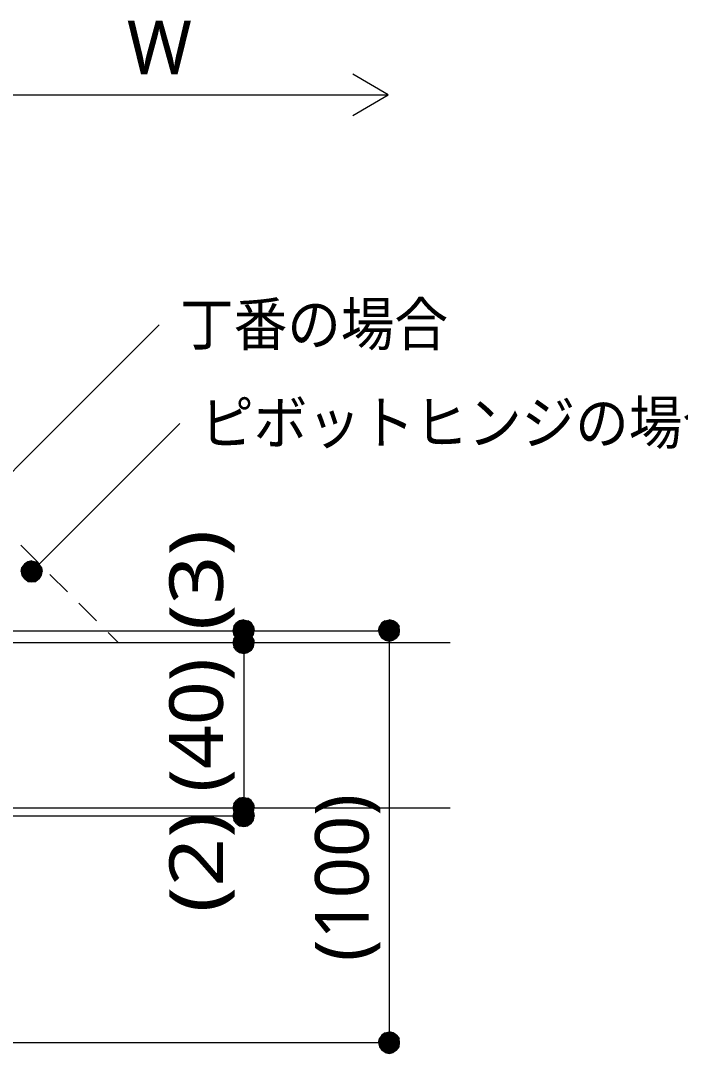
# Model space of a CAD drawing. Header units: millimetres. Extents: x 0 to 420, y 0 to 297.
# Drawn here: x 82.7 to 114.7, y 213.7 to 263.8 of the extents above; entities that cross this region are included whole.
import ezdxf
from ezdxf.enums import TextEntityAlignment as Align

# ---------------------------------------------------------------- set-up
doc = ezdxf.new("R2010")
doc.units = ezdxf.units.MM
doc.styles.add('kst32b', font='NotoSansJP-Variable.ttf')

msp = doc.modelspace()

# ---------------------------------------------------------------- hatches: boundary and pattern name
h = msp.add_hatch(color=7)
h.paths.add_polyline_path([(82.846, 237.405), (82.719, 237.236), (83.206, 237.046), (82.846, 237.405)])
h.paths.add_polyline_path([(82.719, 237.236), (83.206, 237.046), (82.698, 237.046), (82.719, 237.236)])
h.paths.add_polyline_path([(83.206, 237.046), (82.698, 237.046), (82.719, 236.855), (83.206, 237.046)])
for points in [[(83.016, 237.511), (82.846, 237.405), (83.206, 237.046), (83.016, 237.511)], [(93.282, 233.701), (93.493, 233.659), (93.493, 234.167), (93.282, 233.701)], [(101.029, 233.976), (101.05, 234.167), (100.542, 234.167), (101.029, 233.976)], [(93.282, 233.108), (93.493, 233.066), (93.493, 233.574), (93.282, 233.108)], [(93.282, 225.107), (93.493, 225.065), (93.493, 225.573), (93.282, 225.107)], [(93.282, 224.705), (93.493, 224.663), (93.493, 225.171), (93.282, 224.705)], [(101.029, 213.974), (101.05, 214.186), (100.542, 214.186), (101.029, 213.974)]]:
    msp.add_hatch(color=7).paths.add_polyline_path(points)
h = msp.add_hatch(color=7)
h.paths.add_polyline_path([(83.566, 237.405), (83.397, 237.511), (83.206, 237.046), (83.566, 237.405)])
h.paths.add_polyline_path([(83.397, 237.511), (83.206, 237.046), (83.206, 237.554), (83.397, 237.511)])
h.paths.add_polyline_path([(83.206, 237.046), (83.206, 237.554), (83.016, 237.511), (83.206, 237.046)])
h = msp.add_hatch(color=7)
h.paths.add_polyline_path([(83.672, 236.855), (83.714, 237.046), (83.206, 237.046), (83.672, 236.855)])
h.paths.add_polyline_path([(83.714, 237.046), (83.206, 237.046), (83.672, 237.236), (83.714, 237.046)])
h.paths.add_polyline_path([(83.206, 237.046), (83.672, 237.236), (83.566, 237.405), (83.206, 237.046)])
h = msp.add_hatch(color=7)
h.paths.add_polyline_path([(82.719, 236.855), (82.846, 236.686), (83.206, 237.046), (82.719, 236.855)])
h.paths.add_polyline_path([(82.846, 236.686), (83.206, 237.046), (83.016, 236.559), (82.846, 236.686)])
h.paths.add_polyline_path([(83.206, 237.046), (83.016, 236.559), (83.206, 236.537), (83.206, 237.046)])
h = msp.add_hatch(color=7)
h.paths.add_polyline_path([(83.206, 236.537), (83.397, 236.559), (83.206, 237.046), (83.206, 236.537)])
h.paths.add_polyline_path([(83.397, 236.559), (83.206, 237.046), (83.566, 236.686), (83.397, 236.559)])
h.paths.add_polyline_path([(83.206, 237.046), (83.566, 236.686), (83.672, 236.855), (83.206, 237.046)])
h = msp.add_hatch(color=7)
h.paths.add_polyline_path([(93.282, 234.654), (93.133, 234.548), (93.493, 234.167), (93.282, 234.654)])
h.paths.add_polyline_path([(93.133, 234.548), (93.493, 234.167), (93.006, 234.379), (93.133, 234.548)])
h.paths.add_polyline_path([(93.493, 234.167), (93.006, 234.379), (92.964, 234.167), (93.493, 234.167)])
h = msp.add_hatch(color=7)
h.paths.add_polyline_path([(93.853, 234.548), (93.684, 234.654), (93.493, 234.167), (93.853, 234.548)])
h.paths.add_polyline_path([(93.684, 234.654), (93.493, 234.167), (93.493, 234.696), (93.684, 234.654)])
h.paths.add_polyline_path([(93.493, 234.167), (93.493, 234.696), (93.282, 234.654), (93.493, 234.167)])
h = msp.add_hatch(color=7)
h.paths.add_polyline_path([(100.732, 234.654), (100.542, 234.696), (100.542, 234.167), (100.732, 234.654)])
h.paths.add_polyline_path([(100.542, 234.696), (100.542, 234.167), (100.351, 234.654), (100.542, 234.696)])
h.paths.add_polyline_path([(100.542, 234.167), (100.351, 234.654), (100.182, 234.548), (100.542, 234.167)])
h = msp.add_hatch(color=7)
h.paths.add_polyline_path([(101.05, 234.167), (101.029, 234.379), (100.542, 234.167), (101.05, 234.167)])
h.paths.add_polyline_path([(101.029, 234.379), (100.542, 234.167), (100.902, 234.548), (101.029, 234.379)])
h.paths.add_polyline_path([(100.542, 234.167), (100.902, 234.548), (100.732, 234.654), (100.542, 234.167)])
h = msp.add_hatch(color=7)
h.paths.add_polyline_path([(92.964, 234.167), (93.006, 233.976), (93.493, 234.167), (92.964, 234.167)])
h.paths.add_polyline_path([(93.006, 233.976), (93.493, 234.167), (93.133, 233.807), (93.006, 233.976)])
h.paths.add_polyline_path([(93.493, 234.167), (93.133, 233.807), (93.282, 233.701), (93.493, 234.167)])
h = msp.add_hatch(color=7)
h.paths.add_polyline_path([(93.853, 233.934), (93.684, 234.04), (93.493, 233.574), (93.853, 233.934)])
h.paths.add_polyline_path([(93.684, 234.04), (93.493, 233.574), (93.493, 234.082), (93.684, 234.04)])
h.paths.add_polyline_path([(93.493, 233.574), (93.493, 234.082), (93.282, 234.04), (93.493, 233.574)])
h = msp.add_hatch(color=7)
h.paths.add_polyline_path([(93.959, 233.976), (94.001, 234.167), (93.493, 234.167), (93.959, 233.976)])
h.paths.add_polyline_path([(94.001, 234.167), (93.493, 234.167), (93.959, 234.379), (94.001, 234.167)])
h.paths.add_polyline_path([(93.493, 234.167), (93.959, 234.379), (93.853, 234.548), (93.493, 234.167)])
h = msp.add_hatch(color=7)
h.paths.add_polyline_path([(93.493, 233.659), (93.684, 233.701), (93.493, 234.167), (93.493, 233.659)])
h.paths.add_polyline_path([(93.684, 233.701), (93.493, 234.167), (93.853, 233.807), (93.684, 233.701)])
h.paths.add_polyline_path([(93.493, 234.167), (93.853, 233.807), (93.959, 233.976), (93.493, 234.167)])
h = msp.add_hatch(color=7)
h.paths.add_polyline_path([(100.182, 234.548), (100.076, 234.379), (100.542, 234.167), (100.182, 234.548)])
h.paths.add_polyline_path([(100.076, 234.379), (100.542, 234.167), (100.034, 234.167), (100.076, 234.379)])
h.paths.add_polyline_path([(100.542, 234.167), (100.034, 234.167), (100.076, 233.976), (100.542, 234.167)])
h = msp.add_hatch(color=7)
h.paths.add_polyline_path([(100.076, 233.976), (100.182, 233.807), (100.542, 234.167), (100.076, 233.976)])
h.paths.add_polyline_path([(100.182, 233.807), (100.542, 234.167), (100.351, 233.701), (100.182, 233.807)])
h.paths.add_polyline_path([(100.542, 234.167), (100.351, 233.701), (100.542, 233.659), (100.542, 234.167)])
h = msp.add_hatch(color=7)
h.paths.add_polyline_path([(100.542, 233.659), (100.732, 233.701), (100.542, 234.167), (100.542, 233.659)])
h.paths.add_polyline_path([(100.732, 233.701), (100.542, 234.167), (100.902, 233.807), (100.732, 233.701)])
h.paths.add_polyline_path([(100.542, 234.167), (100.902, 233.807), (101.029, 233.976), (100.542, 234.167)])
h = msp.add_hatch(color=7)
h.paths.add_polyline_path([(93.282, 234.04), (93.133, 233.934), (93.493, 233.574), (93.282, 234.04)])
h.paths.add_polyline_path([(93.133, 233.934), (93.493, 233.574), (93.006, 233.765), (93.133, 233.934)])
h.paths.add_polyline_path([(93.493, 233.574), (93.006, 233.765), (92.964, 233.574), (93.493, 233.574)])
h = msp.add_hatch(color=7)
h.paths.add_polyline_path([(92.964, 233.574), (93.006, 233.384), (93.493, 233.574), (92.964, 233.574)])
h.paths.add_polyline_path([(93.006, 233.384), (93.493, 233.574), (93.133, 233.214), (93.006, 233.384)])
h.paths.add_polyline_path([(93.493, 233.574), (93.133, 233.214), (93.282, 233.108), (93.493, 233.574)])
h = msp.add_hatch(color=7)
h.paths.add_polyline_path([(93.959, 233.384), (94.001, 233.574), (93.493, 233.574), (93.959, 233.384)])
h.paths.add_polyline_path([(94.001, 233.574), (93.493, 233.574), (93.959, 233.765), (94.001, 233.574)])
h.paths.add_polyline_path([(93.493, 233.574), (93.959, 233.765), (93.853, 233.934), (93.493, 233.574)])
h = msp.add_hatch(color=7)
h.paths.add_polyline_path([(93.493, 233.066), (93.684, 233.108), (93.493, 233.574), (93.493, 233.066)])
h.paths.add_polyline_path([(93.684, 233.108), (93.493, 233.574), (93.853, 233.214), (93.684, 233.108)])
h.paths.add_polyline_path([(93.493, 233.574), (93.853, 233.214), (93.959, 233.384), (93.493, 233.574)])
h = msp.add_hatch(color=7)
h.paths.add_polyline_path([(93.282, 226.039), (93.133, 225.933), (93.493, 225.573), (93.282, 226.039)])
h.paths.add_polyline_path([(93.133, 225.933), (93.493, 225.573), (93.006, 225.764), (93.133, 225.933)])
h.paths.add_polyline_path([(93.493, 225.573), (93.006, 225.764), (92.964, 225.573), (93.493, 225.573)])
h = msp.add_hatch(color=7)
h.paths.add_polyline_path([(93.853, 225.933), (93.684, 226.039), (93.493, 225.573), (93.853, 225.933)])
h.paths.add_polyline_path([(93.684, 226.039), (93.493, 225.573), (93.493, 226.081), (93.684, 226.039)])
h.paths.add_polyline_path([(93.493, 225.573), (93.493, 226.081), (93.282, 226.039), (93.493, 225.573)])
h = msp.add_hatch(color=7)
h.paths.add_polyline_path([(93.282, 225.658), (93.133, 225.531), (93.493, 225.171), (93.282, 225.658)])
h.paths.add_polyline_path([(93.133, 225.531), (93.493, 225.171), (93.006, 225.362), (93.133, 225.531)])
h.paths.add_polyline_path([(93.493, 225.171), (93.006, 225.362), (92.964, 225.171), (93.493, 225.171)])
h = msp.add_hatch(color=7)
h.paths.add_polyline_path([(92.964, 225.573), (93.006, 225.383), (93.493, 225.573), (92.964, 225.573)])
h.paths.add_polyline_path([(93.006, 225.383), (93.493, 225.573), (93.133, 225.213), (93.006, 225.383)])
h.paths.add_polyline_path([(93.493, 225.573), (93.133, 225.213), (93.282, 225.107), (93.493, 225.573)])
h = msp.add_hatch(color=7)
h.paths.add_polyline_path([(93.853, 225.531), (93.684, 225.658), (93.493, 225.171), (93.853, 225.531)])
h.paths.add_polyline_path([(93.684, 225.658), (93.493, 225.171), (93.493, 225.679), (93.684, 225.658)])
h.paths.add_polyline_path([(93.493, 225.171), (93.493, 225.679), (93.282, 225.658), (93.493, 225.171)])
h = msp.add_hatch(color=7)
h.paths.add_polyline_path([(93.959, 225.383), (94.001, 225.573), (93.493, 225.573), (93.959, 225.383)])
h.paths.add_polyline_path([(94.001, 225.573), (93.493, 225.573), (93.959, 225.764), (94.001, 225.573)])
h.paths.add_polyline_path([(93.493, 225.573), (93.959, 225.764), (93.853, 225.933), (93.493, 225.573)])
h = msp.add_hatch(color=7)
h.paths.add_polyline_path([(93.493, 225.065), (93.684, 225.107), (93.493, 225.573), (93.493, 225.065)])
h.paths.add_polyline_path([(93.684, 225.107), (93.493, 225.573), (93.853, 225.213), (93.684, 225.107)])
h.paths.add_polyline_path([(93.493, 225.573), (93.853, 225.213), (93.959, 225.383), (93.493, 225.573)])
h = msp.add_hatch(color=7)
h.paths.add_polyline_path([(92.964, 225.171), (93.006, 224.98), (93.493, 225.171), (92.964, 225.171)])
h.paths.add_polyline_path([(93.006, 224.98), (93.493, 225.171), (93.133, 224.811), (93.006, 224.98)])
h.paths.add_polyline_path([(93.493, 225.171), (93.133, 224.811), (93.282, 224.705), (93.493, 225.171)])
h = msp.add_hatch(color=7)
h.paths.add_polyline_path([(93.959, 224.98), (94.001, 225.171), (93.493, 225.171), (93.959, 224.98)])
h.paths.add_polyline_path([(94.001, 225.171), (93.493, 225.171), (93.959, 225.362), (94.001, 225.171)])
h.paths.add_polyline_path([(93.493, 225.171), (93.959, 225.362), (93.853, 225.531), (93.493, 225.171)])
h = msp.add_hatch(color=7)
h.paths.add_polyline_path([(93.493, 224.663), (93.684, 224.705), (93.493, 225.171), (93.493, 224.663)])
h.paths.add_polyline_path([(93.684, 224.705), (93.493, 225.171), (93.853, 224.811), (93.684, 224.705)])
h.paths.add_polyline_path([(93.493, 225.171), (93.853, 224.811), (93.959, 224.98), (93.493, 225.171)])
h = msp.add_hatch(color=7)
h.paths.add_polyline_path([(100.182, 214.545), (100.076, 214.376), (100.542, 214.186), (100.182, 214.545)])
h.paths.add_polyline_path([(100.076, 214.376), (100.542, 214.186), (100.034, 214.186), (100.076, 214.376)])
h.paths.add_polyline_path([(100.542, 214.186), (100.034, 214.186), (100.076, 213.974), (100.542, 214.186)])
h = msp.add_hatch(color=7)
h.paths.add_polyline_path([(100.732, 214.651), (100.542, 214.693), (100.542, 214.186), (100.732, 214.651)])
h.paths.add_polyline_path([(100.542, 214.693), (100.542, 214.186), (100.351, 214.651), (100.542, 214.693)])
h.paths.add_polyline_path([(100.542, 214.186), (100.351, 214.651), (100.182, 214.545), (100.542, 214.186)])
h = msp.add_hatch(color=7)
h.paths.add_polyline_path([(101.05, 214.186), (101.029, 214.376), (100.542, 214.186), (101.05, 214.186)])
h.paths.add_polyline_path([(101.029, 214.376), (100.542, 214.186), (100.902, 214.545), (101.029, 214.376)])
h.paths.add_polyline_path([(100.542, 214.186), (100.902, 214.545), (100.732, 214.651), (100.542, 214.186)])
h = msp.add_hatch(color=7)
h.paths.add_polyline_path([(100.076, 213.974), (100.182, 213.804), (100.542, 214.186), (100.076, 213.974)])
h.paths.add_polyline_path([(100.182, 213.804), (100.542, 214.186), (100.351, 213.699), (100.182, 213.804)])
h.paths.add_polyline_path([(100.542, 214.186), (100.351, 213.699), (100.542, 213.656), (100.542, 214.186)])
h = msp.add_hatch(color=7)
h.paths.add_polyline_path([(100.542, 213.656), (100.732, 213.699), (100.542, 214.186), (100.542, 213.656)])
h.paths.add_polyline_path([(100.732, 213.699), (100.542, 214.186), (100.902, 213.804), (100.732, 213.699)])
h.paths.add_polyline_path([(100.542, 214.186), (100.902, 213.804), (101.029, 213.974), (100.542, 214.186)])

# ---------------------------------------------------------------- linework, layer by layer
at = {"lineweight": 13}
for points in [[(98.785, 259.165), (100.499, 260.181), (98.785, 261.175)], [(76.75, 256.604), (76.75, 260.181), (100.499, 260.181)], [(75.353, 234.971), (89.387, 249.005)], [(83.206, 237.046), (90.382, 244.221)], [(82.677, 238.315), (83.524, 237.469)], [(84.074, 236.897), (84.942, 236.051)], [(85.492, 235.5), (86.339, 234.654)], [(93.493, 234.167), (93.493, 233.574), (93.493, 225.573), (93.493, 225.171), (78.571, 225.171)], [(78.571, 234.167), (100.542, 234.167)], [(86.91, 234.082), (87.418, 233.574)], [(100.542, 234.167), (100.542, 214.186)], [(103.505, 233.574), (75.353, 233.574)], [(75.353, 225.573), (103.505, 225.573)], [(78.571, 214.186), (100.542, 214.186)]]:
    msp.add_lwpolyline(points, dxfattribs=at)
at = {"lineweight": 0}
for points in [[(82.719, 237.236), (83.206, 237.046), (82.698, 237.046)], [(82.846, 237.405), (82.719, 237.236), (83.206, 237.046)], [(83.016, 237.511), (82.846, 237.405), (83.206, 237.046)], [(83.206, 237.046), (83.206, 237.554), (83.016, 237.511)], [(83.397, 237.511), (83.206, 237.046), (83.206, 237.554)], [(83.566, 237.405), (83.397, 237.511), (83.206, 237.046)], [(83.206, 237.046), (83.672, 237.236), (83.566, 237.405)], [(83.714, 237.046), (83.206, 237.046), (83.672, 237.236)], [(83.206, 237.046), (82.698, 237.046), (82.719, 236.855)], [(82.719, 236.855), (82.846, 236.686), (83.206, 237.046)], [(82.846, 236.686), (83.206, 237.046), (83.016, 236.559)], [(83.206, 237.046), (83.016, 236.559), (83.206, 236.537)], [(83.206, 236.537), (83.397, 236.559), (83.206, 237.046)], [(83.397, 236.559), (83.206, 237.046), (83.566, 236.686)], [(83.206, 237.046), (83.566, 236.686), (83.672, 236.855)], [(83.672, 236.855), (83.714, 237.046), (83.206, 237.046)], [(93.282, 234.654), (93.133, 234.548), (93.493, 234.167)], [(93.493, 234.167), (93.493, 234.696), (93.282, 234.654)], [(93.684, 234.654), (93.493, 234.167), (93.493, 234.696)], [(93.853, 234.548), (93.684, 234.654), (93.493, 234.167)], [(100.542, 234.167), (100.351, 234.654), (100.182, 234.548)], [(100.542, 234.696), (100.542, 234.167), (100.351, 234.654)], [(100.732, 234.654), (100.542, 234.696), (100.542, 234.167)], [(100.542, 234.167), (100.902, 234.548), (100.732, 234.654)], [(93.493, 234.167), (93.006, 234.379), (92.964, 234.167)], [(92.964, 234.167), (93.006, 233.976), (93.493, 234.167)], [(93.133, 234.548), (93.493, 234.167), (93.006, 234.379)], [(93.006, 233.976), (93.493, 234.167), (93.133, 233.807)], [(93.493, 234.167), (93.133, 233.807), (93.282, 233.701)], [(93.282, 233.701), (93.493, 233.659), (93.493, 234.167)], [(93.493, 233.574), (93.493, 234.082), (93.282, 234.04)], [(93.493, 234.167), (93.959, 234.379), (93.853, 234.548)], [(94.001, 234.167), (93.493, 234.167), (93.959, 234.379)], [(93.493, 233.659), (93.684, 233.701), (93.493, 234.167)], [(93.684, 233.701), (93.493, 234.167), (93.853, 233.807)], [(93.493, 234.167), (93.853, 233.807), (93.959, 233.976)], [(93.959, 233.976), (94.001, 234.167), (93.493, 234.167)], [(93.684, 234.04), (93.493, 233.574), (93.493, 234.082)], [(100.076, 234.379), (100.542, 234.167), (100.034, 234.167)], [(100.542, 234.167), (100.034, 234.167), (100.076, 233.976)], [(100.182, 234.548), (100.076, 234.379), (100.542, 234.167)], [(100.076, 233.976), (100.182, 233.807), (100.542, 234.167)], [(100.182, 233.807), (100.542, 234.167), (100.351, 233.701)], [(100.542, 234.167), (100.351, 233.701), (100.542, 233.659)], [(101.029, 234.379), (100.542, 234.167), (100.902, 234.548)], [(101.05, 234.167), (101.029, 234.379), (100.542, 234.167)], [(100.542, 233.659), (100.732, 233.701), (100.542, 234.167)], [(100.732, 233.701), (100.542, 234.167), (100.902, 233.807)], [(100.542, 234.167), (100.902, 233.807), (101.029, 233.976)], [(101.029, 233.976), (101.05, 234.167), (100.542, 234.167)], [(93.493, 233.574), (93.006, 233.765), (92.964, 233.574)], [(92.964, 233.574), (93.006, 233.384), (93.493, 233.574)], [(93.133, 233.934), (93.493, 233.574), (93.006, 233.765)], [(93.006, 233.384), (93.493, 233.574), (93.133, 233.214)], [(93.282, 234.04), (93.133, 233.934), (93.493, 233.574)], [(93.493, 233.574), (93.133, 233.214), (93.282, 233.108)], [(93.282, 233.108), (93.493, 233.066), (93.493, 233.574)], [(93.853, 233.934), (93.684, 234.04), (93.493, 233.574)], [(93.493, 233.574), (93.959, 233.765), (93.853, 233.934)], [(94.001, 233.574), (93.493, 233.574), (93.959, 233.765)], [(93.493, 233.066), (93.684, 233.108), (93.493, 233.574)], [(93.684, 233.108), (93.493, 233.574), (93.853, 233.214)], [(93.493, 233.574), (93.853, 233.214), (93.959, 233.384)], [(93.959, 233.384), (94.001, 233.574), (93.493, 233.574)], [(93.282, 226.039), (93.133, 225.933), (93.493, 225.573)], [(93.493, 225.573), (93.493, 226.081), (93.282, 226.039)], [(93.684, 226.039), (93.493, 225.573), (93.493, 226.081)], [(93.853, 225.933), (93.684, 226.039), (93.493, 225.573)], [(93.493, 225.573), (93.006, 225.764), (92.964, 225.573)], [(92.964, 225.573), (93.006, 225.383), (93.493, 225.573)], [(93.133, 225.933), (93.493, 225.573), (93.006, 225.764)], [(93.006, 225.383), (93.493, 225.573), (93.133, 225.213)], [(93.282, 225.658), (93.133, 225.531), (93.493, 225.171)], [(93.493, 225.573), (93.133, 225.213), (93.282, 225.107)], [(93.493, 225.171), (93.493, 225.679), (93.282, 225.658)], [(93.282, 225.107), (93.493, 225.065), (93.493, 225.573)], [(93.493, 225.573), (93.959, 225.764), (93.853, 225.933)], [(94.001, 225.573), (93.493, 225.573), (93.959, 225.764)], [(93.684, 225.658), (93.493, 225.171), (93.493, 225.679)], [(93.853, 225.531), (93.684, 225.658), (93.493, 225.171)], [(93.493, 225.065), (93.684, 225.107), (93.493, 225.573)], [(93.684, 225.107), (93.493, 225.573), (93.853, 225.213)], [(93.493, 225.573), (93.853, 225.213), (93.959, 225.383)], [(93.959, 225.383), (94.001, 225.573), (93.493, 225.573)], [(93.493, 225.171), (93.006, 225.362), (92.964, 225.171)], [(92.964, 225.171), (93.006, 224.98), (93.493, 225.171)], [(93.133, 225.531), (93.493, 225.171), (93.006, 225.362)], [(93.006, 224.98), (93.493, 225.171), (93.133, 224.811)], [(93.493, 225.171), (93.133, 224.811), (93.282, 224.705)], [(93.282, 224.705), (93.493, 224.663), (93.493, 225.171)], [(93.493, 225.171), (93.959, 225.362), (93.853, 225.531)], [(94.001, 225.171), (93.493, 225.171), (93.959, 225.362)], [(93.493, 224.663), (93.684, 224.705), (93.493, 225.171)], [(93.684, 224.705), (93.493, 225.171), (93.853, 224.811)], [(93.493, 225.171), (93.853, 224.811), (93.959, 224.98)], [(93.959, 224.98), (94.001, 225.171), (93.493, 225.171)], [(100.182, 214.545), (100.076, 214.376), (100.542, 214.186)], [(100.542, 214.186), (100.351, 214.651), (100.182, 214.545)], [(100.542, 214.693), (100.542, 214.186), (100.351, 214.651)], [(100.732, 214.651), (100.542, 214.693), (100.542, 214.186)], [(100.542, 214.186), (100.902, 214.545), (100.732, 214.651)], [(101.029, 214.376), (100.542, 214.186), (100.902, 214.545)], [(100.076, 214.376), (100.542, 214.186), (100.034, 214.186)], [(100.542, 214.186), (100.034, 214.186), (100.076, 213.974)], [(100.076, 213.974), (100.182, 213.804), (100.542, 214.186)], [(100.182, 213.804), (100.542, 214.186), (100.351, 213.699)], [(100.542, 214.186), (100.351, 213.699), (100.542, 213.656)], [(101.05, 214.186), (101.029, 214.376), (100.542, 214.186)], [(100.542, 213.656), (100.732, 213.699), (100.542, 214.186)], [(100.732, 213.699), (100.542, 214.186), (100.902, 213.804)], [(100.542, 214.186), (100.902, 213.804), (101.029, 213.974)], [(101.029, 213.974), (101.05, 214.186), (100.542, 214.186)]]:
    msp.add_lwpolyline(points, close=True, dxfattribs=at)

# ---------------------------------------------------------------- texts
at = {"style": 'kst32b'}
msp.add_text('W', height=2.599, dxfattribs=at).set_placement((87.821, 261.175))
for s, height, p, p2 in [('丁番の場合', 2.0791, (90.403, 248.01), (103.397, 248.01)), ('ピボットヒンジの場合', 2.0791, (91.377, 243.226), (117.366, 243.226)), ('(3)', 2.5989, (92.477, 234.188), (92.477, 239.061)), ('(40)', 2.5989, (92.477, 226.335), (92.477, 232.832)), ('(100)', 2.5989, (99.547, 218.122), (99.547, 226.244)), ('(2)', 2.5989, (92.477, 220.493), (92.477, 225.366))]:
    msp.add_text(s, height=height, dxfattribs=at).set_placement(p, p2, align=Align.FIT)

doc.saveas('drawing.dxf')
